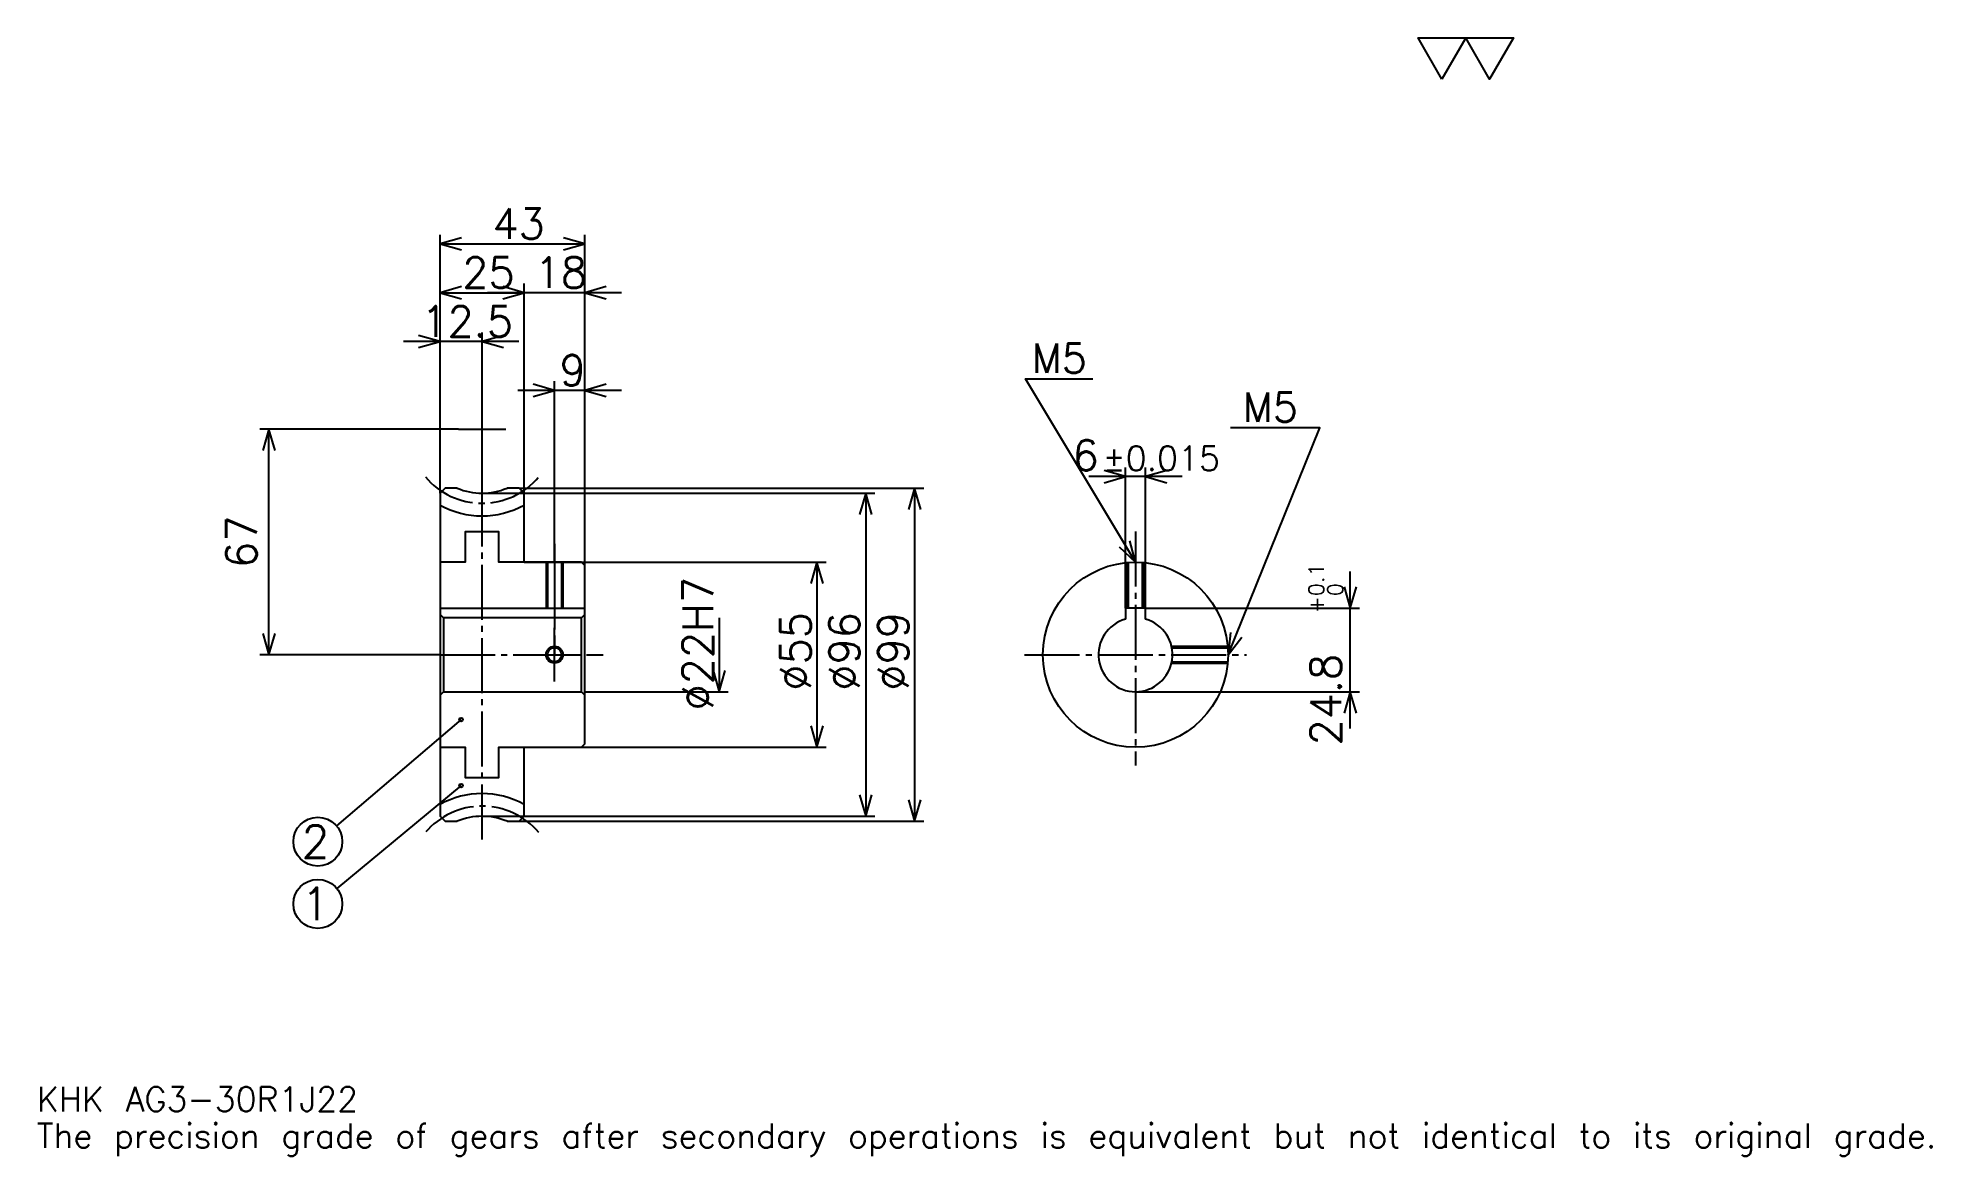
# Model space of a CAD drawing. Extents: x 18 to 581, y 7 to 339.
import ezdxf

# ---------------------------------------------------------------- set-up
doc = ezdxf.new("R2010")
doc.units = 0
doc.linetypes.add('DASHDOT', pattern=[21.777778, 16.333333, -1.814815, 1.814815, -1.814815])
doc.layers.get('0').update_dxf_attribs({"linetype": 'CONTINUOUS'})
doc.layers.add('DASHDOT', color=6, linetype='DASHDOT')
doc.styles.add('KANJI', font='TXT', dxfattribs={"bigfont": 'BIGFONT'})

msp = doc.modelspace()

# ---------------------------------------------------------------- linework, layer by layer
at = {"color": 5}
for p, q in [((137.925934, 205.143509), (137.925934, 280.458313)), ((137.925934, 277.736084), (180.925934, 277.736084)), ((180.925934, 205.143509), (180.925934, 280.458313)), ((162.925934, 205.143509), (162.925934, 265.939819)), ((137.925934, 263.21759), (162.925934, 263.21759)), ((191.814819, 263.21759), (152.037048, 263.21759)), ((161.314819, 248.699066), (127.037048, 248.699066)), ((150.425934, 203.643509), (150.425934, 251.421295)), ((171.925934, 205.143509), (171.925934, 236.902771)), ((191.814819, 234.180542), (161.037048, 234.180542)), ((143.370377, 222.643509), (84.388893, 222.643509)), ((87.111115, 155.643509), (87.111115, 222.643509)), ((358.425934, 208.550919), (330.648163, 208.550919)), ((341.537048, 169.443512), (341.537048, 211.273132)), ((347.537048, 169.443512), (347.537048, 211.273132)), ((137.925934, 203.643509), (137.925934, 205.143509)), ((150.425934, 203.643509), (180.925934, 203.643509)), ((161.425934, 205.143509), (180.925934, 205.143509)), ((162.925934, 203.643509), (162.925934, 205.143509)), ((171.925934, 183.143509), (171.925934, 205.143509)), ((171.925934, 183.143509), (171.925934, 205.143509)), ((180.925934, 205.143509), (281.648163, 205.143509)), ((180.925934, 182.143509), (180.925934, 205.143509)), ((180.925934, 203.643509), (267.129639, 203.643509)), ((264.40741, 203.643509), (264.40741, 107.643509)), ((278.925934, 205.143509), (278.925934, 106.143509)), ((162.925934, 183.143509), (180.925934, 183.143509)), ((180.925934, 183.143509), (252.611115, 183.143509)), ((249.888885, 183.143509), (249.888885, 128.143509)), ((408.333344, 133.754623), (408.333344, 180.332397)), ((347.537048, 169.443512), (411.055573, 169.443512)), ((220.851868, 166.643509), (220.851868, 144.643509)), ((137.925934, 155.643509), (84.388901, 155.643509)), ((180.925934, 144.643509), (223.574081, 144.643509)), ((344.537048, 144.643509), (411.055573, 144.643509)), ((144.175934, 136.393509), (107.152298, 104.808594)), ((162.925934, 128.143509), (180.925934, 128.143509)), ((180.925934, 128.143509), (252.611115, 128.143509)), ((144.175934, 116.768509), (107.224678, 86.222404)), ((150.425934, 107.643509), (180.925934, 107.643509)), ((180.925934, 107.643509), (267.129639, 107.643509)), ((161.425934, 106.143509), (180.925934, 106.143509)), ((180.925934, 106.143509), (281.648163, 106.143509))]:
    msp.add_line(p, q, dxfattribs=at)
at = {"color": 4}
for p, q in [((137.925934, 169.443512), (180.925934, 169.443512)), ((180.925934, 167.643509), (179.925934, 166.643509)), ((137.925934, 143.643509), (138.925934, 144.643509)), ((180.925934, 143.643509), (179.925934, 144.643509))]:
    msp.add_line(p, q, dxfattribs=at)
at = {"color": 7}
msp.add_lwpolyline([(435.555542, 326.666656), (428.477753, 338.934814), (456.788879, 338.934814), (449.71109, 326.666656), (442.633331, 338.934814), (435.555542, 326.666656)], dxfattribs=at)
at = {"color": 5}
for points in [[(144.277786, 279.550903), (137.925934, 277.736084), (144.277786, 275.921295)], [(174.574081, 275.921295), (180.925934, 277.736084), (174.574081, 279.550903)], [(144.277786, 265.03241), (137.925934, 263.21759), (144.277786, 261.402771)], [(156.574081, 261.402771), (162.925934, 263.21759), (156.574081, 265.03241)], [(156.574081, 261.402771), (162.925934, 263.21759), (156.574081, 265.03241)], [(187.277786, 265.03241), (180.925934, 263.21759), (187.277786, 261.402771)], [(131.574081, 246.884247), (137.925934, 248.699066), (131.574081, 250.513885)], [(156.777786, 250.513885), (150.425934, 248.699066), (156.777786, 246.884247)], [(344.537048, 183.143509), (311.870361, 237.587952), (331.833344, 237.587952)], [(165.574081, 232.365723), (171.925934, 234.180542), (165.574081, 235.995361)], [(187.277786, 235.995361), (180.925934, 234.180542), (187.277786, 232.365723)], [(88.925934, 216.291656), (87.111115, 222.643509), (85.296303, 216.291656)], [(372.037048, 155.643509), (399.259277, 223.069427), (372.763, 223.069427)], [(335.185181, 206.736099), (341.537048, 208.550919), (335.185181, 210.365723)], [(353.888916, 210.365723), (347.537048, 208.550919), (353.888916, 206.736099)], [(266.222229, 197.291656), (264.40741, 203.643509), (262.59259, 197.291656)], [(280.740753, 198.791656), (278.925934, 205.143509), (277.111115, 198.791656)], [(339.71286, 187.656464), (344.537048, 183.143509), (342.825256, 189.523895)], [(251.703705, 176.791656), (249.888885, 183.143509), (248.074081, 176.791656)], [(406.518524, 175.795364), (408.333344, 169.443512), (410.148163, 175.795364)], [(85.296303, 161.995361), (87.111115, 155.643509), (88.925934, 161.995361)], [(372.732178, 162.21286), (372.037048, 155.643509), (376.097839, 160.854019)], [(219.037048, 150.995361), (220.851868, 144.643509), (222.666672, 150.995361)], [(410.148163, 138.291656), (408.333344, 144.643509), (406.518524, 138.291656)], [(248.074081, 134.495361), (249.888885, 128.143509), (251.703705, 134.495361)], [(262.59259, 113.995361), (264.40741, 107.643509), (266.222229, 113.995361)], [(277.111115, 112.495361), (278.925934, 106.143509), (280.740753, 112.495361)]]:
    msp.add_lwpolyline(points, dxfattribs=at)
at = {"color": 4}
for points in [[(143.026611, 205.143509), (139.425934, 205.143509), (137.925934, 203.643509), (137.925934, 143.643509)], [(162.925934, 183.143509), (162.925934, 203.643509), (161.425934, 205.143509), (157.825256, 205.143509)], [(162.925934, 183.143509), (155.425934, 183.143509), (155.425934, 192.143509), (145.425934, 192.143509), (145.425934, 183.143509), (137.925934, 183.143509)], [(162.925934, 128.143509), (179.925934, 128.143509), (180.925934, 129.143509), (180.925934, 182.143509), (179.925934, 183.143509), (162.925934, 183.143509)], [(169.425934, 183.143509), (169.425934, 169.443512)], [(169.860931, 183.143509), (169.860931, 169.443512)], [(173.990936, 183.143509), (173.990936, 169.443512)], [(174.425934, 183.143509), (174.425934, 169.443512)], [(342.037048, 169.443512), (342.037048, 183.029633)], [(342.472046, 169.443512), (342.472046, 183.065872)], [(346.602051, 169.443512), (346.602051, 183.065872)], [(347.037048, 169.443512), (347.037048, 183.029633)], [(347.537048, 166.226517), (347.537048, 169.443512), (341.537048, 169.443512), (341.537048, 166.226517)], [(137.925934, 167.643509), (138.925934, 166.643509), (138.925934, 144.643509), (179.925934, 144.643509), (179.925934, 166.643509), (138.925934, 166.643509)], [(355.249207, 158.143509), (371.923157, 158.143509)], [(355.341492, 157.708511), (371.959412, 157.708511)], [(355.249207, 153.143509), (371.923157, 153.143509)], [(355.341492, 153.578506), (371.959412, 153.578506)], [(137.925934, 143.643509), (137.925934, 107.643509), (139.425934, 106.143509), (143.026611, 106.143509)], [(137.925934, 128.143509), (145.425934, 128.143509), (145.425934, 119.143509), (155.425934, 119.143509), (155.425934, 128.143509), (162.925934, 128.143509)], [(157.825256, 106.143509), (161.425934, 106.143509), (162.925934, 107.643509), (162.925934, 128.143509)]]:
    msp.add_lwpolyline(points, dxfattribs=at)
for centre, radius in [((344.537048, 155.643509), 27.5), ((171.925934, 155.643509), 2.065)]:
    msp.add_circle(centre, radius, dxfattribs=at)
at = {"color": 7}
msp.add_circle((171.925934, 155.643509), 2.5, dxfattribs=at)
at = {"color": 5}
for centre, radius in [((144.175934, 136.393509), 0.544444), ((144.175934, 116.768509), 0.544444), ((101.629639, 100.097214), 7.259259), ((101.629639, 81.597214), 7.259259)]:
    msp.add_circle(centre, radius, dxfattribs=at)
at = {"color": 4}
for centre, radius, start, end in [((150.425934, 222.643509), 19, 247.08045793, 292.91954207), ((150.425934, 222.643509), 25.75, 240.95890009, 299.04109991), ((344.537048, 155.643509), 11, 105.82662089, 74.17337911), ((150.425934, 88.643509), 25.75, 60.95890009, 119.04109991), ((150.425934, 88.643509), 19, 67.08045793, 112.91954207)]:
    msp.add_arc(centre, radius, start, end, dxfattribs=at)
at = {"layer": 'DASHDOT', "color": 7}
for p, q in [((150.425934, 100.699066), (150.425934, 228.087952)), ((143.370377, 222.643509), (157.481491, 222.643509)), ((344.537048, 192.21759), (344.537048, 122.699066)), ((171.925934, 183.143509), (171.925934, 155.643509)), ((137.925934, 155.643509), (186.370377, 155.643509)), ((311.59259, 155.643509), (377.481506, 155.643509))]:
    msp.add_line(p, q, dxfattribs=at)
for points in [[(171.925934, 188.587952), (171.925934, 163.999069)], [(171.925934, 147.699066), (171.925934, 163.587952)], [(163.981491, 155.643509), (179.870377, 155.643509)]]:
    msp.add_lwpolyline(points, dxfattribs=at)
for centre, start, end in [((150.425934, 222.643509), 219.99999848, 320.00000152), ((150.425934, 88.643509), 39.99999848, 140.00000152)]:
    msp.add_arc(centre, 22, start, end, dxfattribs=at)

# ---------------------------------------------------------------- texts
at = {"color": 7, "style": 'KANJI'}
for s, height, p in [('43', 9.074074, (153.527786, 279.187958)), ('25', 9.074074, (144.527786, 264.669434)), ('18', 9.074074, (166.027786, 264.669434)), ('12.5', 9.074074, (132.379639, 250.150909)), ('M5', 8.711111, (313.685181, 239.402771)), ('9', 9.074074, (173.476868, 235.632385)), ('M5', 8.711111, (376.392609, 224.884247)), ('6', 9.074074, (325.806366, 210.365723)), ('%%p0.015', 7.259259, (334.788574, 210.365723)), ('2', 9.679012, (96.790131, 95.257706)), ('1', 9.679012, (96.790131, 76.757706)), ('KHK AG3-30R1J22', 7.259259, (18.148148, 19.962963)), ('The precision grade of gears after secondary operations is equivalent but not identical to its original grade.', 7.259259, (18.148148, 9.074074))]:
    msp.add_text(s, height=height, dxfattribs=at).set_placement(p)
for s, height, p in [('67', 9.074074, (83.481491, 181.430542)), ('0.1', 4.537037, (400.529633, 173.047745)), ('%%c22H7', 9.074074, (219.037048, 139.083328)), ('0', 4.537037, (406.155579, 173.047745)), ('+', 4.537037, (400.529633, 167.966263)), ('%%c55', 9.074074, (248.074081, 144.981476)), ('%%c96', 9.074074, (262.59259, 144.981476)), ('%%c99', 9.074074, (277.111115, 144.981476)), ('24.8', 9.074074, (405.611115, 128.690063))]:
    msp.add_text(s, height=height, rotation=90, dxfattribs=at).set_placement(p)

doc.saveas('drawing.dxf')
